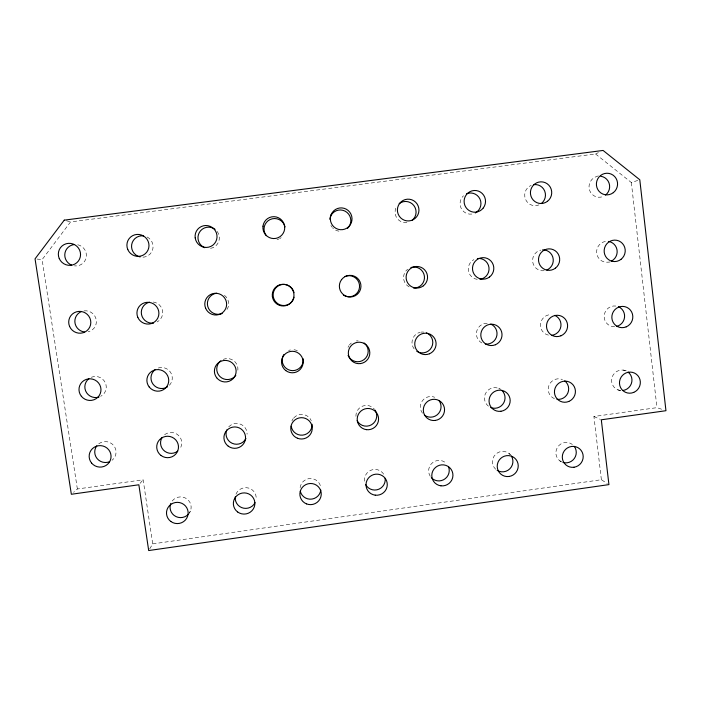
<?xml version="1.0" encoding="UTF-8"?>
<svg xmlns="http://www.w3.org/2000/svg" width="701" height="701" viewBox="0 0 701 701"><rect width="100%" height="100%" fill="white"/><g stroke="black" fill="none" stroke-linecap="round" stroke-linejoin="round"><path stroke-width="0.53" stroke-dasharray="3.5 2.63" d="M189.393 513.044L190.4 511.108M149.699 548.883L152.704 543.888L143.144 479.764L77.364 488.991L73.596 492.286M77.364 488.991L42.113 259.615L70.556 221.919L595.543 153.966L598.374 152.652M140.086 483.339L143.144 479.764M598.347 175.863L595.517 176.959A10.559 10.313 -77.6 0 0 589.751 190.716A10.559 10.313 -77.6 0 0 603.167 196.464M595.543 153.966L631.338 182.532L637.919 180.385M152.704 543.888L601.379 479.721L607.259 483.524M601.379 479.721L593.913 416.499L656.96 407.649L662.953 409.691M610.045 261.99L608.091 262.165A10.48 10.252 -71.3 0 1 596.682 253.157A10.48 10.252 -71.3 0 1 605.69 241.424M37.065 259.063L42.113 259.615M623.268 370.075L626.326 370.864M66.35 220.736L70.556 221.919M617.765 389.817L620.762 390.79M593.913 416.499L600.38 419.382M498.744 388.372L500.409 389.239M559.792 460.82L561.413 461.933M508.979 453.442L510.468 454.651M631.338 182.532L656.96 407.649M147.14 237.008A10.813 10.646 35.9 0 1 141.996 257.197M77.75 244.754A10.883 10.664 32.3 0 1 86.284 257.092A10.883 10.664 32.3 0 1 74.385 265.872M406.93 222.585A10.611 10.506 87.5 0 1 395.872 207.987M554.421 398.641A10.366 10.182 -56 0 1 549.014 385.208A10.366 10.182 -56 0 1 562.456 379.548M355.933 416.333A10.436 10.357 -29.4 0 1 374.597 409.419M422.475 413.213A10.41 10.305 -43.9 0 1 434.708 397.257M348.046 347.337A10.48 10.445 -39.2 0 1 348.888 345.716M349.413 344.971A10.48 10.445 -39.2 0 1 351.341 343.026M356.353 340.931A10.48 10.445 -39.2 0 1 358.176 340.844M620.315 390.492A10.349 10.112 -58.6 0 1 611.991 377.681A10.349 10.112 -58.6 0 1 625.827 370.759M488.422 406.186A10.384 10.243 -51.8 0 1 486.345 392.078A10.384 10.243 -51.8 0 1 500.339 389.195M291.923 420.889A10.48 10.392 -11.5 0 1 293.281 418.532M293.859 417.831A10.48 10.392 -11.5 0 1 311.288 420.74M228.728 426.865A10.541 10.419 0.3 0 1 247.102 434.199M98.762 443.821A10.673 10.454 10 0 1 113.746 445.608A10.673 10.454 10 0 1 112.029 460.303M164.595 434.699A10.603 10.436 6.5 0 1 179.649 449.201M223.198 359.385A10.594 10.497 12.8 0 1 237.473 372.178M288.628 350.491A10.533 10.48 2.8 0 1 290.38 349.93M294.034 349.755A10.533 10.48 2.8 0 1 298.328 351.289M481.902 342.973A10.445 10.313 -62 0 1 488.15 323.38M548.401 335.148A10.427 10.252 -63.8 0 1 540.532 323.669A10.427 10.252 -63.8 0 1 551.275 314.609M414.133 348.879A10.462 10.384 -57.7 0 1 420.179 332.3M421.073 332.134A10.462 10.384 -57.7 0 1 423.79 332.125M614.681 326.675A10.41 10.182 -64.8 0 1 604.157 315.897A10.41 10.182 -64.8 0 1 615.855 306.03M91.279 377.304A10.734 10.533 17.3 0 1 105.185 382.509A10.734 10.533 17.3 0 1 100.664 396.354M158.286 367.999A10.664 10.515 15.9 0 1 168.923 385.743M235.983 494.196A10.489 10.331 -6.8 0 1 256.119 499.27M300.116 487.642A10.436 10.305 -16 0 1 320.795 487.405M495.703 469.258A10.34 10.156 -44.7 0 1 495.484 454.458A10.34 10.156 -44.7 0 1 510.293 454.634M561.282 461.766A10.313 10.103 -49.8 0 1 557.54 447.238A10.313 10.103 -49.8 0 1 572.375 444.478M364.59 481.201A10.392 10.261 -27.1 0 1 384.069 474.892M430.239 476.277A10.366 10.217 -37.3 0 1 432.692 462.572A10.366 10.217 -37.3 0 1 446.572 463.65M172.157 501.057A10.55 10.357 -0.3 0 1 186.93 498.963A10.55 10.357 -0.3 0 1 189.051 513.456M224.443 295.314A10.664 10.568 29.4 0 1 227.071 309.404M477.241 279.34A10.515 10.384 -74.2 0 1 473.911 259.607M544.195 270.726A10.497 10.322 -72.4 0 1 532.742 262.156A10.497 10.322 -72.4 0 1 540.804 250.108M409.191 286.902A10.524 10.454 -78.4 0 1 407.675 269.21M84.024 310.876A10.804 10.603 25 0 1 96.186 319.542A10.804 10.603 25 0 1 88.133 331.801M153.265 302.026A10.734 10.585 26.5 0 1 157.085 321.952M217.073 231.339A10.752 10.629 42.2 0 1 210.169 248.417M278.788 239.041A10.69 10.603 54.2 0 1 277.018 239.602M281.18 237.657A10.69 10.603 54.2 0 1 279.62 238.647M471.817 214.068A10.594 10.445 -84.5 0 1 463.492 195.745M538.981 204.894A10.576 10.375 -80.2 0 1 525.461 199.137A10.576 10.375 -80.2 0 1 531.209 185.344M338.942 231.146A10.646 10.559 72.7 0 1 332.519 227.781M331.923 227.071A10.646 10.559 72.7 0 1 330.925 225.503"/><path stroke-width="1.05" d="M140.139 256.952A10.813 10.646 35.9 0 1 131.683 244.64A10.813 10.646 35.9 0 1 143.565 235.886M71.642 265.144A10.883 10.664 32.3 0 1 73.991 244.596M600.827 176.266A10.559 10.313 -77.6 0 1 605.515 195.097M399.184 203.632A10.611 10.506 87.5 0 1 413.914 205.621A10.611 10.506 87.5 0 1 411.951 220.5M564.752 380.88A10.366 10.182 -56 0 1 556.988 399.325M375.123 410.155A10.436 10.357 -29.4 0 1 371.556 424.736A10.436 10.357 -29.4 0 1 357.107 420.661M438.949 400.49A10.41 10.305 -43.9 0 1 424.385 415.106M628.105 372.091A10.349 10.112 -58.6 0 1 622.97 390.475M364.091 342.973A10.48 10.445 -39.2 0 1 364.117 359.56A10.48 10.445 -39.2 0 1 348.073 355.354M501.75 390.282A10.384 10.243 -51.8 0 1 490.744 407.518M312.094 424.254A10.48 10.392 -11.5 0 1 302.587 435.137A10.48 10.392 -11.5 0 1 291.239 426.234M245.955 438.563A10.541 10.419 0.3 0 1 232.197 443.312A10.541 10.419 0.3 0 1 226.791 429.932M109.645 461.687A10.673 10.454 10 0 1 96.826 445.775M177.721 451.146A10.603 10.436 6.5 0 1 162.141 437.398M235.808 375.412A10.594 10.497 12.8 0 1 219.921 376.533A10.594 10.497 12.8 0 1 220.815 360.77M303.139 358.746A10.533 10.48 2.8 0 1 290.486 370.4A10.533 10.48 2.8 0 1 283.8 354.566M490.753 324.081A10.445 10.313 -62 0 1 485.32 344.042M554.754 315.38A10.427 10.252 -63.8 0 1 551.959 335.288M426.41 332.826A10.462 10.384 -57.7 0 1 431.623 347.258A10.462 10.384 -57.7 0 1 416.797 351.306M618.422 306.723A10.41 10.182 -64.8 0 1 616.442 326.438M98.955 397.064A10.734 10.533 17.3 0 1 88.878 378.698M167.469 386.864A10.664 10.515 15.9 0 1 152.984 384.113A10.664 10.515 15.9 0 1 155.026 369.707M255.05 502.696A10.489 10.331 -6.8 0 1 235.291 496.816M320.804 490.095A10.436 10.305 -16 0 1 300.291 491.217M511.362 456.036A10.34 10.156 -44.7 0 1 497.114 470.327M574.233 446.344A10.313 10.103 -49.8 0 1 562.912 462.423M385.147 478.284A10.392 10.261 -27.1 0 1 365.677 484.593M448.482 466.629A10.366 10.217 -37.3 0 1 431.325 477.679M188.473 514.157A10.55 10.357 -0.3 0 1 170.807 503.414M222.217 313.505A10.664 10.568 29.4 0 1 207.785 306.495A10.664 10.568 29.4 0 1 216.548 293.228M294.061 297.233A10.594 10.55 39.1 0 1 277.824 303.717A10.594 10.55 39.1 0 1 277.727 286.218A10.594 10.55 39.1 0 1 294.034 292.659M477.363 258.511A10.515 10.384 -74.2 0 1 488.965 267.545A10.515 10.384 -74.2 0 1 479.957 279.331M542.592 249.863A10.497 10.322 -72.4 0 1 546.806 270.016M345.006 276.492A10.55 10.515 83.4 0 1 359.525 287.138A10.55 10.515 83.4 0 1 343.42 295.139M410.9 267.519A10.524 10.454 -78.4 0 1 424.394 276.168A10.524 10.454 -78.4 0 1 413.555 288.067M608.372 241.424A10.48 10.252 -71.3 0 1 611.509 261.07M84.409 331.976A10.804 10.603 25 0 1 81.325 311.603M153.554 323.073A10.734 10.585 26.5 0 1 141.488 314.425A10.734 10.585 26.5 0 1 149.55 302.192M204.674 247.69A10.752 10.629 42.2 0 1 199.338 232.478A10.752 10.629 42.2 0 1 215.084 229.358M266.266 235.676A10.69 10.603 54.2 0 1 270.095 219.527A10.69 10.603 54.2 0 1 285.018 226.905M466.559 193.774A10.594 10.445 -84.5 0 1 479.992 199.119A10.594 10.445 -84.5 0 1 475.278 212.973M533.838 184.635A10.576 10.375 -80.2 0 1 541.338 203.518M329.803 219.203A10.646 10.559 72.7 0 1 345.137 211.176A10.646 10.559 72.7 0 1 347.442 228.456M64.255 220.14L35.05 258.844L71.344 494.266L138.859 484.777L148.691 550.548L608.932 484.61L601.309 419.794L665.95 410.707L639.794 179.771L603.097 150.452L64.255 220.14M272.365 296.567A10.874 10.83 38.9 0 0 289.785 303.726A10.874 10.83 38.9 0 0 287.217 285.097A10.874 10.83 38.9 0 0 272.365 296.567M489.587 276.965A10.787 10.655 -74 0 0 487.291 258.459A10.787 10.655 -74 0 0 472.57 269.815A10.787 10.655 -74 0 0 489.587 276.965M555.455 268.132A10.769 10.585 -72.2 0 0 553.255 249.67A10.769 10.585 -72.2 0 0 538.57 261A10.769 10.585 -72.2 0 0 555.455 268.132M341.58 279.603A10.822 10.795 84.1 0 0 348.783 296.909A10.822 10.795 84.1 0 0 360.121 282.012A10.822 10.795 84.1 0 0 341.58 279.603M423.343 285.833A10.804 10.725 -78 0 0 420.968 267.291A10.804 10.725 -78 0 0 406.194 278.683A10.804 10.725 -78 0 0 423.343 285.833M620.981 259.361A10.752 10.515 -71.2 0 0 618.86 240.934A10.752 10.515 -71.2 0 0 604.218 252.229A10.752 10.515 -71.2 0 0 620.981 259.361M69.618 326.5A11.093 10.883 24.9 0 0 88.65 328.918A11.093 10.883 24.9 0 0 81.001 311.463A11.093 10.883 24.9 0 0 69.618 326.5M137.825 317.387A11.023 10.866 26.3 0 0 156.735 319.796A11.023 10.866 26.3 0 0 149.199 302.385A11.023 10.866 26.3 0 0 137.825 317.387M195.193 237.902A11.041 10.909 42.1 0 0 212.841 245.184A11.041 10.909 42.1 0 0 210.16 226.353A11.041 10.909 42.1 0 0 195.193 237.902M262.98 226.178A10.971 10.883 54.2 0 0 278.052 237.735A10.971 10.883 54.2 0 0 280.391 218.949A10.971 10.883 54.2 0 0 262.98 226.178M483.269 207.987A10.874 10.717 -84.4 0 0 476.268 190.567A10.874 10.717 -84.4 0 0 464.886 205.463A10.874 10.717 -84.4 0 0 483.269 207.987M547.472 201.301A10.848 10.646 -80.1 0 0 545.247 182.672A10.848 10.646 -80.1 0 0 530.499 194.054A10.848 10.646 -80.1 0 0 547.472 201.301M331.144 214.62A10.927 10.839 72.9 0 0 342.631 229.639A10.927 10.839 72.9 0 0 349.764 212.175A10.927 10.839 72.9 0 0 331.144 214.62M399.631 203.404A10.892 10.778 87.8 0 0 406.764 220.85A10.892 10.778 87.8 0 0 418.138 205.901A10.892 10.778 87.8 0 0 399.631 203.404M613.305 192.67A10.83 10.576 -77.5 0 0 611.167 174.076A10.83 10.576 -77.5 0 0 596.463 185.423A10.83 10.576 -77.5 0 0 613.305 192.67M59.252 258.555A11.181 10.953 32.2 0 0 78.381 261.052A11.181 10.953 32.2 0 0 70.687 243.422A11.181 10.953 32.2 0 0 59.252 258.555M127.801 249.582A11.111 10.927 35.8 0 0 146.807 252.08A11.111 10.927 35.8 0 0 139.227 234.493A11.111 10.927 35.8 0 0 127.801 249.582M228.228 446.169A10.813 10.69 0.1 0 0 245.473 438.94A10.813 10.69 0.1 0 0 230.515 427.794A10.813 10.69 0.1 0 0 228.228 446.169M297.426 438.23A10.752 10.664 -11.7 0 0 312.155 426.865A10.752 10.664 -11.7 0 0 294.919 419.934A10.752 10.664 -11.7 0 0 297.426 438.23M500.908 411.277A10.655 10.497 -51.7 0 0 508.041 394.269A10.655 10.497 -51.7 0 0 489.885 396.784A10.655 10.497 -51.7 0 0 500.908 411.277M568.835 401.436A10.638 10.436 -55.9 0 0 571.42 383.263A10.638 10.436 -55.9 0 0 554.544 390.369A10.638 10.436 -55.9 0 0 568.835 401.436M366.5 429.669A10.708 10.62 -29.5 0 0 377.769 414.957A10.708 10.62 -29.5 0 0 359.411 412.687A10.708 10.62 -29.5 0 0 366.5 429.669M435.277 420.434A10.681 10.568 -43.9 0 0 442.384 403.39A10.681 10.568 -43.9 0 0 424.131 405.914A10.681 10.568 -43.9 0 0 435.277 420.434M633.748 392.376A10.62 10.366 -58.5 0 0 636.385 374.238A10.62 10.366 -58.5 0 0 619.579 381.326A10.62 10.366 -58.5 0 0 633.748 392.376M91.533 462.984A10.953 10.725 9.9 0 0 110.294 460.382A10.953 10.725 9.9 0 0 98.499 445.731A10.953 10.725 9.9 0 0 91.533 462.984M161.09 455.527A10.883 10.708 6.4 0 0 178.413 448.272A10.883 10.708 6.4 0 0 163.315 437.109A10.883 10.708 6.4 0 0 161.09 455.527M216.705 377.786A10.874 10.778 12.6 0 0 235.343 375.254A10.874 10.778 12.6 0 0 223.75 360.498A10.874 10.778 12.6 0 0 216.705 377.786M285.815 370.601A10.804 10.76 2.3 0 0 303.069 363.39A10.804 10.76 2.3 0 0 288.164 352.112A10.804 10.76 2.3 0 0 285.815 370.601M495.405 344.743A10.717 10.585 -61.9 0 0 497.938 326.386A10.717 10.585 -61.9 0 0 480.904 333.527A10.717 10.585 -61.9 0 0 495.405 344.743M560.975 335.779A10.699 10.515 -63.7 0 0 563.569 317.457A10.699 10.515 -63.7 0 0 546.605 324.572A10.699 10.515 -63.7 0 0 560.975 335.779M360.48 363.574A10.752 10.717 -39.2 0 0 367.587 346.364A10.752 10.717 -39.2 0 0 349.142 348.87A10.752 10.717 -39.2 0 0 360.48 363.574M429.476 353.768A10.734 10.655 -57.5 0 0 431.947 335.367A10.734 10.655 -57.5 0 0 414.843 342.526A10.734 10.655 -57.5 0 0 429.476 353.768M626.195 326.859A10.681 10.445 -64.7 0 0 628.841 308.58A10.681 10.445 -64.7 0 0 611.955 315.669A10.681 10.445 -64.7 0 0 626.195 326.859M81.369 396.275A11.023 10.813 17.2 0 0 100.217 393.708A11.023 10.813 17.2 0 0 88.352 378.908A11.023 10.813 17.2 0 0 81.369 396.275M149.217 387.005A10.944 10.795 15.7 0 0 167.968 384.455A10.944 10.795 15.7 0 0 156.235 369.681A10.944 10.795 15.7 0 0 149.217 387.005M237.639 511.975A10.769 10.594 -7 0 0 254.805 504.755A10.769 10.594 -7 0 0 239.926 493.749A10.769 10.594 -7 0 0 237.639 511.975M306.503 503.879A10.708 10.568 -16.2 0 0 321.163 492.566A10.708 10.568 -16.2 0 0 304.015 485.749A10.708 10.568 -16.2 0 0 306.503 503.879M509.014 476.487A10.603 10.419 -44.7 0 0 516.12 459.611A10.603 10.419 -44.7 0 0 498.052 462.161A10.603 10.419 -44.7 0 0 509.014 476.487M573.988 467.243A10.576 10.357 -49.7 0 0 581.111 450.401A10.576 10.357 -49.7 0 0 563.14 452.934A10.576 10.357 -49.7 0 0 573.988 467.243M375.254 495.169A10.664 10.524 -27.2 0 0 386.47 480.544A10.664 10.524 -27.2 0 0 368.209 478.354A10.664 10.524 -27.2 0 0 375.254 495.169M440.938 485.819A10.629 10.471 -37.3 0 0 452.154 471.23A10.629 10.471 -37.3 0 0 434.007 469.039A10.629 10.471 -37.3 0 0 440.938 485.819M170.834 521.474A10.83 10.62 -0.5 0 0 188.07 514.227A10.83 10.62 -0.5 0 0 173.059 503.204A10.83 10.62 -0.5 0 0 170.834 521.474M205.656 308.317A10.944 10.848 29.2 0 0 224.443 310.736A10.944 10.848 29.2 0 0 217.021 293.351A10.944 10.848 29.2 0 0 205.656 308.317"/></g></svg>
